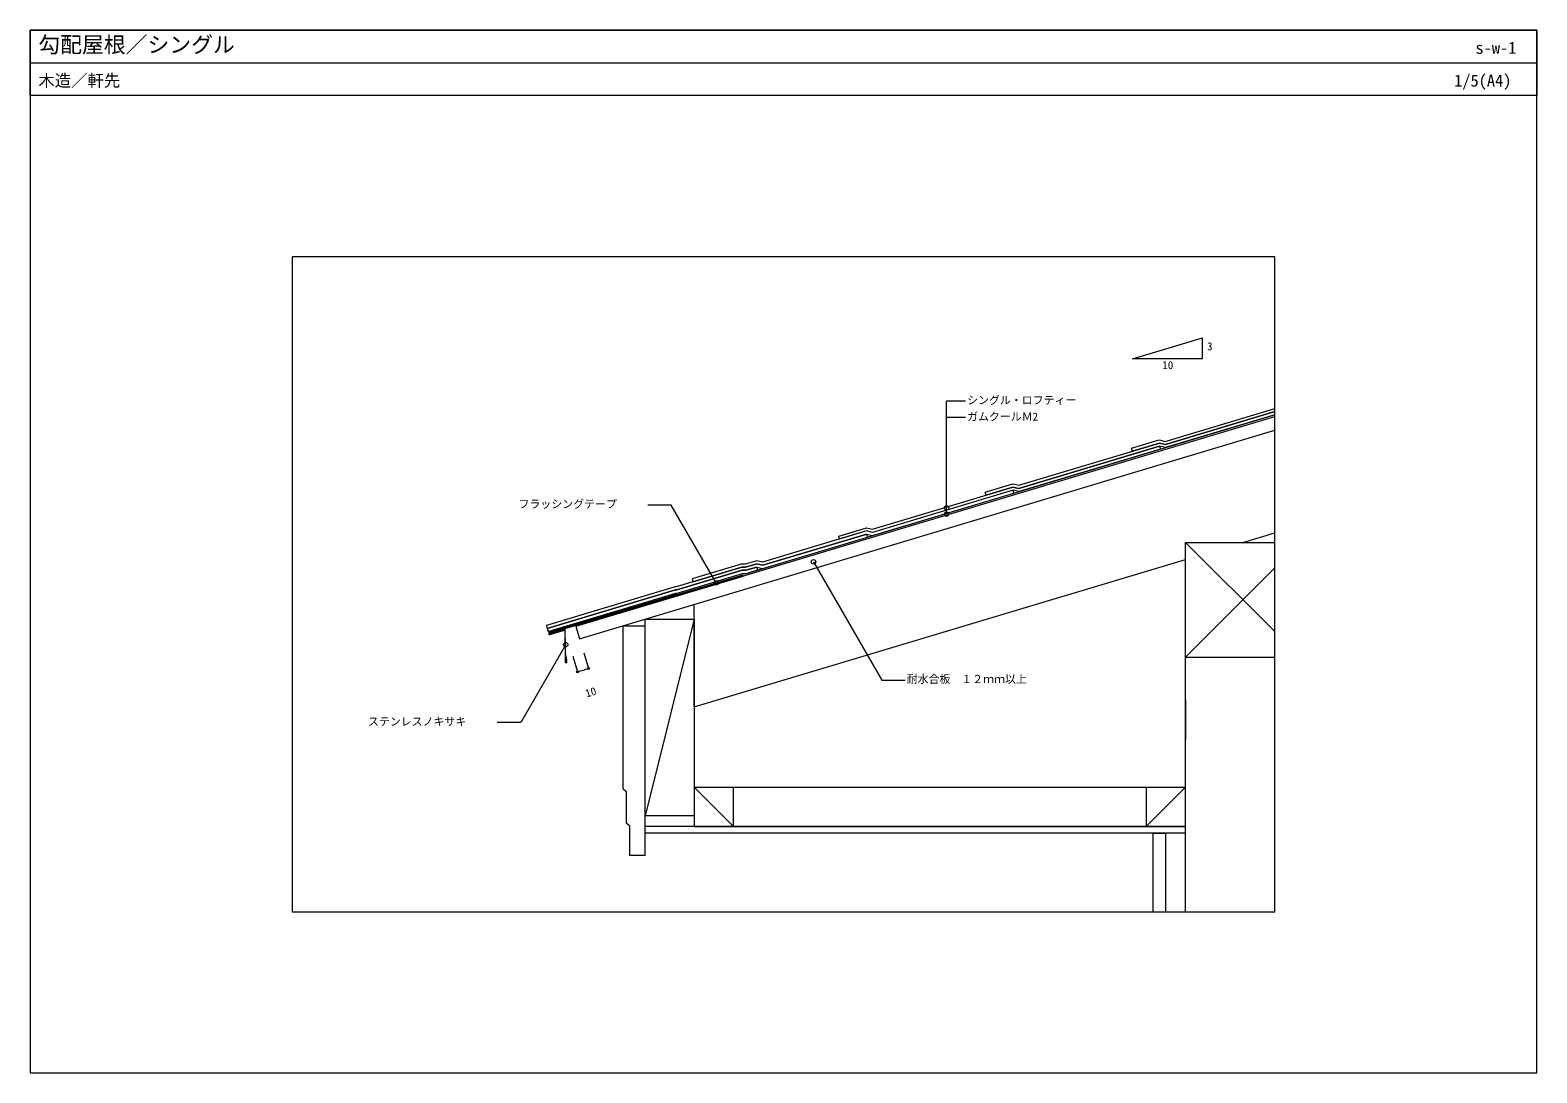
# Model space of a CAD drawing. Units: millimetres, scale not verified. Extents: x -690 to 690, y -477 to 478.
import ezdxf
from ezdxf.enums import TextEntityAlignment as Align

# ---------------------------------------------------------------- set-up
doc = ezdxf.new("R2010")
doc.units = ezdxf.units.MM
doc.header["$LTSCALE"] = 2
for name, color, linetype, lineweight in [('0-0_0', 7, 'Continuous', 9), ('0-2_KUTAI', 3, 'Continuous', 18), ('0-3_BOUSUI', 1, 'Continuous', 18), ('0-4_MOJI', 7, 'Continuous', 18), ('0-5_sunpo', 7, 'Continuous', 18), ('0-6_KANAMONO', 4, 'Continuous', 18), ('0-7_single', 6, 'Continuous', 18), ('0-8_WAKU', 7, 'Continuous', 18)]:
    doc.layers.add(name, color=color, linetype=linetype, lineweight=lineweight)
doc.styles.add('ＭＳ ゴシック', font='')
doc.styles.get('ＭＳ ゴシック').set_extended_font_data('MS Gothic')

# ---------------------------------------------------------------- blocks, each defined once
blk = doc.blocks.new('_DOT')
at = {"layer": '0-0_0'}
for p, q in [((-0.5, 0), (-1, 0)), ((0.25, 0), (-0.25, 0))]:
    blk.add_line(p, q, dxfattribs=at)
blk.add_circle((0, 0), 0.25, dxfattribs=at)

msp = doc.modelspace()

# ---------------------------------------------------------------- linework, layer by layer
at = {"layer": '0-0_0', "lineweight": 18}
msp.add_line((-689.99, 447.508), (690.01, 447.508), dxfattribs=at)
at = {"layer": '0-2_KUTAI'}
for p, q in [((-190.154, -68.451), (450.01, 123.598)), ((-190.154, -68.451), (450.01, 123.598)), ((-186.706, -79.945), (450.01, 111.07)), ((420.694, 8.312), (450.01, 17.107)), ((450.01, -73.404), (368.294, 8.312)), ((368.294, -96.688), (368.294, 8.312)), ((368.294, 8.312), (450.01, 8.312)), ((-81.706, -142.408), (368.294, -7.408)), ((368.294, -96.688), (450.01, -14.972)), ((-81.706, -142.408), (-81.706, -48.445)), ((-190.154, -68.451), (-186.706, -79.945)), ((-146.706, -217.422), (-146.706, -67.945)), ((-146.706, -67.945), (-126.706, -67.945)), ((-126.706, -278.432), (-126.706, -61.945)), ((-81.706, -61.945), (-126.706, -241.945)), ((-126.706, -61.945), (-81.706, -61.945)), ((-81.706, -61.945), (-81.706, -251.945)), ((368.294, -329.992), (368.294, -96.688)), ((368.294, -96.688), (450.01, -96.688)), ((368.294, -136.288), (368.294, -172.288)), ((-143.706, -220.17), (-146.306, -218.222)), ((-143.706, -248.763), (-143.706, -220.17)), ((-81.706, -215.945), (332.294, -215.945)), ((-81.706, -215.945), (-45.706, -251.945)), ((-45.706, -251.945), (-45.706, -215.945)), ((332.294, -251.945), (368.294, -215.945)), ((332.294, -215.945), (332.294, -251.945)), ((332.294, -215.945), (368.294, -215.945)), ((-81.706, -241.945), (-126.706, -241.945)), ((-140.706, -251.511), (-143.306, -249.563)), ((-140.706, -278.432), (-140.706, -251.511)), ((368.294, -251.945), (-126.706, -251.945)), ((368.294, -257.945), (-126.706, -257.945)), ((-81.706, -251.945), (368.294, -251.945)), ((335.019, -257.945), (316.019, -257.945)), ((338.694, -329.992), (338.694, -257.945)), ((338.694, -257.945), (350.294, -257.945)), ((350.294, -329.992), (350.294, -257.945)), ((368.294, -257.945), (350.294, -257.945)), ((368.294, -329.992), (368.294, -257.945)), ((-126.706, -278.432), (-140.706, -278.432))]:
    msp.add_line(p, q, dxfattribs=at)
for centre in [(-145.706, -217.422), (-142.706, -248.763)]:
    msp.add_arc(centre, 1, 180, 233.15758, dxfattribs=at)
at = {"layer": '0-3_BOUSUI'}
msp.add_line((-210.728, -71.7), (-210.325, -73.041), dxfattribs=at)
msp.add_lwpolyline([(-210.728, -71.7), (-98.451, -38.017), (-97.407, -38.017), (-37.409, -20.018), (-33.929, -20.018), (449.579, 125.035)], dxfattribs=at)
msp.add_lwpolyline([(-190.154, -68.451), (-36.902, -22.476), (-37.189, -21.518), (-190.441, -67.493)], close=True, dxfattribs=at)
at = {"layer": '0-4_MOJI'}
for p, q in [((383.766, 176.361), (383.766, 195.618)), ((149.411, 34.314), (149.411, 137.678)), ((166.699, 137.678), (149.411, 137.678)), ((166.699, 122.678), (149.411, 122.678)), ((-102.771, 42.589), (-124.171, 42.589)), ((-61.539, -28.826), (-102.771, 42.589)), ((27.48, -9.469), (89.976, -117.716)), ((-199.465, -85.244), (-240.696, -156.66)), ((89.976, -117.716), (111.376, -117.716)), ((-240.696, -156.66), (-262.096, -156.66))]:
    msp.add_line(p, q, dxfattribs=at)
msp.add_lwpolyline([(383.766, 176.361), (319.577, 176.361), (383.766, 195.618)], dxfattribs=at)
for centre in [(149.411, 40.015), (149.411, 34.314), (27.48, -9.469), (-61.539, -28.826), (-199.465, -85.244)]:
    msp.add_circle(centre, 2, dxfattribs=at)
at = {"layer": '0-5_sunpo'}
for p, q in [((-192.95, -95.787), (-188.641, -110.148)), ((-182.862, -92.76), (-178.553, -107.122)), ((-184.81, -108.999), (-182.384, -108.271))]:
    msp.add_line(p, q, dxfattribs=at)
at = {"layer": '0-6_KANAMONO'}
for p, q in [((-98.834, -39.594), (-214.54, -74.305)), ((-214.425, -74.689), (-98.72, -39.977)), ((-98.729, -39.249), (-98.7, -39.345)), ((-98.317, -39.23), (-98.346, -39.134)), ((-214.942, -75.052), (-214.77, -75.627)), ((-214.387, -75.512), (-214.559, -74.938)), ((-200.599, -71.585), (-214.138, -75.646)), ((-214.023, -76.029), (-200.484, -71.968)), ((-200.227, -72.157), (-199.871, -101.289)), ((-199.471, -101.285), (-199.827, -72.152)), ((-199.169, -101.481), (-199.269, -101.482)), ((-199.264, -101.882), (-199.164, -101.881)), ((-199.025, -96.879), (-198.971, -101.278))]:
    msp.add_line(p, q, dxfattribs=at)
for points in [[(-99.093, -38.732), (-103.307, -39.996), (-103.193, -40.379), (-98.978, -39.115)], [(-198.571, -101.274), (-198.625, -96.874), (-199.025, -96.879)]]:
    msp.add_lwpolyline(points, dxfattribs=at)
for centre, radius, start, end in [((-98.921, -39.306), 0.6, 16.69924, 106.69924), ((-98.921, -39.306), 0.2, 16.69924, 106.69924), ((-98.892, -39.402), 0.2, 286.69924, 16.69924), ((-98.892, -39.402), 0.6, 286.69924, 16.69924), ((-214.367, -74.88), 0.6, 106.69924, 196.69924), ((-214.195, -75.455), 0.6, 196.69924, 286.69924), ((-214.367, -74.88), 0.2, 106.69924, 196.69924), ((-214.195, -75.455), 0.2, 196.69924, 286.69924), ((-200.427, -72.159), 0.6, 0.69924, 106.69924), ((-200.427, -72.159), 0.2, 0.69924, 106.69924), ((-199.271, -101.282), 0.6, 180.69924, 270.69924), ((-199.271, -101.282), 0.2, 180.69924, 270.69924), ((-199.171, -101.281), 0.2, 270.69924, 0.69924), ((-199.171, -101.281), 0.6, 270.69924, 0.69924)]:
    msp.add_arc(centre, radius, start, end, dxfattribs=at)
at = {"layer": '0-7_single'}
msp.add_lwpolyline([(450.01, 125.164), (349.83, 95.11), (344.381, 96.398), (215.649, 57.779), (210.199, 59.067), (185.535, 51.668), (184.73, 54.35), (210.113, 61.965), (215.563, 60.676), (344.295, 99.296), (349.744, 98.008), (450.01, 128.087), (349.744, 98.008), (344.295, 99.296), (319.63, 91.897), (318.826, 94.579), (344.209, 102.193), (349.658, 100.905), (450.01, 131.011)], dxfattribs=at)
for points in [[(345.185, 93.717), (215.735, 54.881), (210.285, 56.17), (81.553, 17.55), (76.103, 18.839), (51.439, 11.439), (50.634, 14.121), (76.017, 21.736), (81.467, 20.448), (210.199, 59.067), (215.649, 57.779), (344.381, 96.398)], [(-82.944, -27.832), (-38.231, -14.418), (-34.751, -14.418), (-24.469, -11.333), (-19.019, -12.621), (76.189, 15.941), (81.639, 14.653), (211.089, 53.488), (210.285, 56.17), (81.553, 17.55), (76.103, 18.839), (-19.105, -9.724), (-24.555, -8.436), (-35.162, -11.618), (-38.642, -11.618), (-83.749, -25.15)], [(76.189, 15.941), (-19.019, -12.621), (-24.469, -11.333), (-34.751, -14.418), (-38.231, -14.418), (-98.229, -32.417), (-99.273, -32.417), (-217.126, -67.773), (-216.321, -70.455), (-98.862, -35.217), (-97.818, -35.217), (-37.82, -17.218), (-34.34, -17.218), (-24.383, -14.231), (-18.933, -15.519), (76.994, 13.259)], [(-215.517, -73.137), (-98.451, -38.017), (-97.407, -38.017), (-37.409, -20.018), (-33.929, -20.018), (-23.578, -16.912), (-24.383, -14.231), (-34.34, -17.218), (-37.82, -17.218), (-97.818, -35.217), (-98.862, -35.217), (-216.321, -70.455)]]:
    msp.add_lwpolyline(points, close=True, dxfattribs=at)
at = {"layer": '0-8_WAKU'}
for points in [[(690.01, 417.508), (-689.99, 417.508), (-689.99, 477.508), (690.01, 477.508)], [(-689.99, -477.492), (690.01, -477.492), (690.01, 477.508), (-689.99, 477.508)], [(-449.99, -329.992), (450.01, -329.992), (450.01, 270.008), (-449.99, 270.008)]]:
    msp.add_lwpolyline(points, close=True, dxfattribs=at)

# ---------------------------------------------------------------- block references
at = {"layer": '0-5_sunpo', "xscale": 4, "yscale": 4}
for p, rotation in [((-188.641, -110.148), 196.69924), ((-178.553, -107.122), 16.69924)]:
    msp.add_blockref('_DOT', p, dxfattribs=dict(at, rotation=rotation))

# ---------------------------------------------------------------- texts
at = {"layer": '0-4_MOJI', "style": 'ＭＳ ゴシック'}
for s, p in [('3', (387.988, 182.088)), ('10', (346.999, 164.827)), ('シングル・ロフティー', (168.199, 132.678)), ('ガムクールＭ2', (168.199, 117.678)), ('フラッシングテープ', (-242.625, 37.589)), ('耐水合板\u3000１２ｍｍ以上', (112.876, -122.716)), ('ステンレスノキサキ', (-380.551, -161.66))]:
    msp.add_text(s, height=7.331, dxfattribs=at).set_placement(p, align=Align.BOTTOM_LEFT)
at = {"layer": '0-5_sunpo', "style": 'ＭＳ ゴシック'}
msp.add_text('10', height=7.331, rotation=16.699, dxfattribs=at).set_placement((-179.613, -135.855), align=Align.BOTTOM_LEFT)
at = {"layer": '0-8_WAKU', "style": 'ＭＳ ゴシック'}
for s, height, p in [('勾配屋根／シングル', 14.66, (-682.49, 452.508)), ('s-w-1', 11, (633.779, 452.508)), ('木造／軒先', 11, (-682.49, 422.508)), ('1/5(A4)', 11, (614.287, 422.508))]:
    msp.add_text(s, height=height, dxfattribs=at).set_placement(p, align=Align.BOTTOM_LEFT)

doc.saveas('drawing.dxf')
